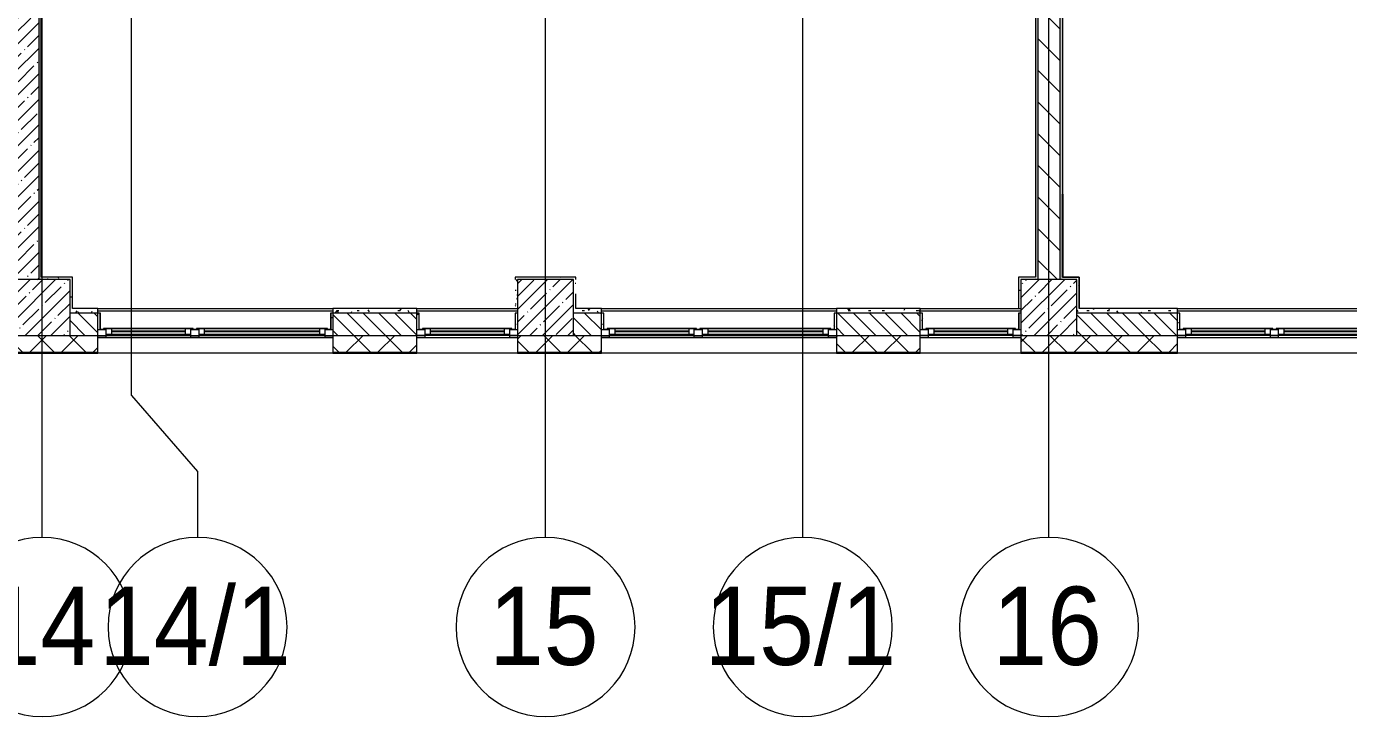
# Model space of a CAD drawing. Header units: millimetres. Extents: x -625 to 415037, y -3642 to 102118.
# Drawn here: x 336747 to 348565, y -3506 to 2662 of the extents above; entities that cross this region are included whole.
import ezdxf

# ---------------------------------------------------------------- set-up
doc = ezdxf.new("R2010")
doc.units = ezdxf.units.MM
for name, color, linetype, lineweight in [('A-GLAZ', 7, 'Continuous', 9), ('A-GLAZ-1', 7, 'Continuous', 5), ('A-WALL', 7, 'Continuous', 5), ('I-WALL', 7, 'Continuous', 5), ('S-COLS', 7, 'Continuous', 9), ('S-COLS-1', 7, 'Continuous', 5), ('Оси', 7, 'Continuous', 9), ('Оси-1', 7, 'Continuous', 20)]:
    doc.layers.add(name, color=color, linetype=linetype, lineweight=lineweight)
doc.layers.add('A-WALL-1', color=9, linetype='Continuous', lineweight=5, true_color=0x808080)
doc.layers.add('A-WALL-FNSH-1', color=9, linetype='Continuous', lineweight=5, true_color=0x808080)
doc.styles.add('Arial', font='arial.ttf', dxfattribs={"width": 0.9, "height": 700})
pattern_1 = [(45, (289227.4, 1e-08), (-141.42136, 141.42136), []), (135, (289227.4, 1e-08), (-141.42136, -141.42136), [])]
pattern_2 = [(0, (289227.4, 1e-08), (243.84, 60.96), [20.117, -162.763, 20.117, -162.763, -975.36]), (0, (289227.4, 1e-08), (243.84, 60.96), [-365.76, 20.117, -345.643, 20.117, -162.763, -426.72]), (0, (289227.4, 1e-08), (243.84, 60.96), [-914.4, 20.117, -101.803, 20.117, -284.683]), (120, (289318.84, 30.48), (-174.71291, 180.691634), [20.117, -162.763, 20.117, -162.763, -975.36]), (120, (289318.84, 30.48), (-174.71291, 180.691634), [-365.76, 20.117, -345.643, 20.117, -162.763, -426.72]), (120, (289318.84, 30.48), (-174.71291, 180.691634), [-914.4, 20.117, -101.803, 20.117, -284.683]), (240, (289349.32, 152.4), (-69.12709, -241.651634), [20.117, -162.763, 20.117, -162.763, -975.36]), (240, (289349.32, 152.4), (-69.12709, -241.651634), [-365.76, 20.117, -345.643, 20.117, -162.763, -426.72]), (240, (289349.32, 152.4), (-69.12709, -241.651634), [-914.4, 20.117, -101.803, 20.117, -284.683])]

# ---------------------------------------------------------------- blocks, each defined once
blk = doc.blocks.new('BSC_Колонна _Прямоугольная - 500х500-V520-Объем проектирования 3 этажа')
at = {"layer": 'S-COLS-1'}
h = blk.add_hatch(dxfattribs=at)
h.set_pattern_fill('FP_13', color=256, style=0, pattern_type=2)
h.set_pattern_definition([(45, (-47660, -150), (-114.04925, 114.04925), []), (45, (-47545.95, -150), (-114.04925, 114.04925), [201.613, -40.323, 6.706, -33.617])])
h.paths.add_polyline_path([(250, -250), (250, 250), (-250, 250), (-250, -250), (-168, -250)])
for p, q in [((250, 250), (-250, 250)), ((-250, 250), (-250, -250)), ((250, -250), (250, 250)), ((-250, -250), (250, -250))]:
    blk.add_line(p, q, dxfattribs=at)
blk = doc.blocks.new('BSC_Колонна _Прямоугольная - 500х500-V521-Объем проектирования 3 этажа')
at = {"layer": 'S-COLS-1'}
h = blk.add_hatch(dxfattribs=at)
h.set_pattern_fill('FP_14', color=256, style=0, pattern_type=2)
h.set_pattern_definition([(45, (-52160, -150), (-114.04925, 114.04925), []), (45, (-52045.95, -150), (-114.04925, 114.04925), [201.613, -40.323, 6.706, -33.617])])
h.paths.add_polyline_path([(-250, -250), (250, -250), (250, 250), (-250, 250), (-250, -50)])
for p, q in [((250, 250), (-250, 250)), ((-250, 250), (-250, -250)), ((250, -250), (250, 250)), ((-250, -250), (250, -250))]:
    blk.add_line(p, q, dxfattribs=at)
blk = doc.blocks.new('BSC_Колонна _Прямоугольная - 500х500-V533-Объем проектирования 3 этажа')
at = {"layer": 'S-COLS-1'}
h = blk.add_hatch(dxfattribs=at)
h.set_pattern_fill('FP_63', color=256, style=0, pattern_type=2)
h.set_pattern_definition([(45, (-56660, -150), (-114.04925, 114.04925), []), (45, (-56545.95, -150), (-114.04925, 114.04925), [201.613, -40.323, 6.706, -33.617])])
h.paths.add_polyline_path([(250, -250), (250, 250), (-250, 250), (-250, -250), (10, -250)])
for p, q in [((250, 250), (-250, 250)), ((-250, 250), (-250, -250)), ((250, -250), (250, 250)), ((-250, -250), (250, -250))]:
    blk.add_line(p, q, dxfattribs=at)
blk = doc.blocks.new('120_Окно_СКБ_2Ст - 120_Окно_СКБ_2Ст 3100х2500 _мал_створка слева_ 2-22446355-Объем проектирования 3 этажа')
at = {"layer": 'A-GLAZ'}
for p, q in [((-1550, -127), (-1550, -57)), ((-1550, -57), (-1480, -57)), ((-1480, -57), (-1480, -127)), ((650, -87), (-1480, -87)), ((-1480, -87), (-1480, -127)), ((-1430, -137), (-1430, -87)), ((600, -137), (600, -87)), ((650, -127), (650, -57)), ((650, -57), (720, -57)), ((650, -127), (650, -87)), ((720, -57), (720, -127)), ((1480, -87), (720, -87)), ((720, -87), (720, -127)), ((770, -137), (770, -87)), ((1430, -137), (1430, -87)), ((1480, -127), (1480, -57)), ((1480, -57), (1550, -57)), ((1480, -127), (1480, -87)), ((1550, -57), (1550, -127)), ((-1480, -127), (-1550, -127)), ((-1480, -127), (-1500, -127)), ((-1500, -127), (-1500, -137)), ((-1500, -137), (670, -137)), ((670, -137), (-1500, -137)), ((720, -127), (650, -127)), ((670, -127), (650, -127)), ((670, -137), (670, -127)), ((720, -127), (700, -127)), ((700, -127), (700, -137)), ((700, -137), (1500, -137)), ((1500, -137), (700, -137)), ((1550, -127), (1480, -127)), ((1500, -127), (1480, -127)), ((1500, -137), (1500, -127))]:
    blk.add_line(p, q, dxfattribs=at)
at = {"layer": 'A-GLAZ-1'}
for p, q in [((1550, -57), (-1550, -57)), ((-1430, -107), (600, -107)), ((600, -117), (-1430, -117)), ((770, -107), (1430, -107)), ((1430, -117), (770, -117)), ((-1530, -127), (-1500, -127)), ((670, -127), (700, -127)), ((1500, -127), (1530, -127))]:
    blk.add_line(p, q, dxfattribs=at)
blk = doc.blocks.new('120_Окно_СКБ_1Ст - 120_Окно_СКБ_1Ст 900х2500_h_-20664874-Объем проектирования 3 этажа')
at = {"layer": 'A-GLAZ'}
for p, q in [((-450, -127), (-450, -57)), ((-450, -57), (-380, -57)), ((-380, -57), (-380, -127)), ((380, -87), (-380, -87)), ((-380, -87), (-380, -127)), ((-330, -137), (-330, -87)), ((330, -137), (330, -87)), ((380, -127), (380, -57)), ((380, -57), (450, -57)), ((380, -127), (380, -87)), ((450, -57), (450, -127)), ((-380, -127), (-450, -127)), ((-380, -127), (-400, -127)), ((-400, -127), (-400, -137)), ((-400, -137), (400, -137)), ((400, -137), (-400, -137)), ((450, -127), (380, -127)), ((400, -127), (380, -127)), ((400, -137), (400, -127))]:
    blk.add_line(p, q, dxfattribs=at)
at = {"layer": 'A-GLAZ-1'}
for p, q in [((450, -57), (-450, -57)), ((-330, -107), (330, -107)), ((330, -117), (-330, -117)), ((-430, -127), (-400, -127)), ((400, -127), (430, -127))]:
    blk.add_line(p, q, dxfattribs=at)
blk = doc.blocks.new('120_Окно_СКБ_2Ст - 120_Окно_СКБ_2Ст 2100х2400 _мал створка справа_-22446225-Объем проектирования 3 этажа')
at = {"layer": 'A-GLAZ'}
for p, q in [((-1050, -127), (-1050, -57)), ((-1050, -57), (-980, -57)), ((-980, -57), (-980, -127)), ((150, -87), (-980, -87)), ((-980, -87), (-980, -127)), ((-930, -137), (-930, -87)), ((100, -137), (100, -87)), ((150, -127), (150, -57)), ((150, -57), (220, -57)), ((150, -127), (150, -87)), ((220, -57), (220, -127)), ((980, -87), (220, -87)), ((220, -87), (220, -127)), ((270, -137), (270, -87)), ((930, -137), (930, -87)), ((980, -127), (980, -57)), ((980, -57), (1050, -57)), ((980, -127), (980, -87)), ((1050, -57), (1050, -127)), ((-980, -127), (-1050, -127)), ((-980, -127), (-1000, -127)), ((-1000, -127), (-1000, -137)), ((-1000, -137), (170, -137)), ((170, -137), (-1000, -137)), ((220, -127), (150, -127)), ((170, -127), (150, -127)), ((170, -137), (170, -127)), ((220, -127), (200, -127)), ((200, -127), (200, -137)), ((200, -137), (1000, -137)), ((1000, -137), (200, -137)), ((1050, -127), (980, -127)), ((1000, -127), (980, -127)), ((1000, -137), (1000, -127))]:
    blk.add_line(p, q, dxfattribs=at)
at = {"layer": 'A-GLAZ-1'}
for p, q in [((1050, -57), (-1050, -57)), ((-930, -107), (100, -107)), ((100, -117), (-930, -117)), ((270, -107), (930, -107)), ((930, -117), (270, -117)), ((-1030, -127), (-1000, -127)), ((170, -127), (200, -127)), ((1000, -127), (1030, -127))]:
    blk.add_line(p, q, dxfattribs=at)
blk = doc.blocks.new('120_Окно_СКБ_2Ст - 120_Окно_СКБ_2Ст 2100х2400 _мал створка справа_-V543-Объем проектирования 3 этажа')
at = {"layer": 'A-GLAZ'}
for p, q in [((-1050, -127), (-1050, -57)), ((-1050, -57), (-980, -57)), ((-980, -57), (-980, -127)), ((150, -87), (-980, -87)), ((-980, -87), (-980, -127)), ((-930, -137), (-930, -87)), ((100, -137), (100, -87)), ((150, -127), (150, -57)), ((150, -57), (220, -57)), ((150, -127), (150, -87)), ((220, -57), (220, -127)), ((980, -87), (220, -87)), ((220, -87), (220, -127)), ((270, -137), (270, -87)), ((930, -137), (930, -87)), ((980, -127), (980, -57)), ((980, -57), (1050, -57)), ((980, -127), (980, -87)), ((1050, -57), (1050, -127)), ((-980, -127), (-1050, -127)), ((-980, -127), (-1000, -127)), ((-1000, -127), (-1000, -137)), ((-1000, -137), (170, -137)), ((170, -137), (-1000, -137)), ((220, -127), (150, -127)), ((170, -127), (150, -127)), ((170, -137), (170, -127)), ((220, -127), (200, -127)), ((200, -127), (200, -137)), ((200, -137), (1000, -137)), ((1000, -137), (200, -137)), ((1050, -127), (980, -127)), ((1000, -127), (980, -127)), ((1000, -137), (1000, -127))]:
    blk.add_line(p, q, dxfattribs=at)
at = {"layer": 'A-GLAZ-1'}
for p, q in [((1050, -57), (-1050, -57)), ((-930, -107), (100, -107)), ((100, -117), (-930, -117)), ((270, -107), (930, -107)), ((930, -117), (270, -117)), ((-1030, -127), (-1002, -127)), ((170, -127), (200, -127)), ((1000, -127), (1030, -127))]:
    blk.add_line(p, q, dxfattribs=at)
blk = doc.blocks.new('Ось сетки - D8-29747960-Объем проектирования 3 этажа')
at = {"layer": 'Оси-1'}
for start, end in [(360, 180), (180, 360)]:
    blk.add_arc((0, 0), 4, start, end, dxfattribs=at)

msp = doc.modelspace()

# ---------------------------------------------------------------- hatches: boundary and pattern name
at = {"layer": 'A-WALL'}
h = msp.add_hatch(dxfattribs=at)
h.set_pattern_fill('FP_2', color=256, style=0, pattern_type=2)
h.set_pattern_definition([(135, (289227.4, 1e-08), (-70.71068, -70.71068), [])])
h.paths.add_polyline_path([(354546, -100), (354637, -100), (354637, 100), (354387, 100), (354387, -100), (354528, -100)])
h.paths.add_polyline_path([(341887, -100), (341887, 100), (341637, 100), (341637, -100), (341887, -100)])
h.paths.add_polyline_path([(340237, -100), (340237, 100), (339487, 100), (339487, -100), (339983, -100)])
h.paths.add_polyline_path([(343987, -100), (344737, -100), (344737, 100), (343987, 100)])
h.paths.add_polyline_path([(352937, -100), (353487, -100), (353487, 100), (352937, 100)])
h.paths.add_polyline_path([(350837, -100), (350837, 100), (350637, 100), (350637, -100)])
h.paths.add_polyline_path([(330987, -100), (330987, 100), (330367, 100), (330367, -100)])
h.paths.add_polyline_path([(332137, -100), (332137, 100), (331887, 100), (331887, -100)])
h.paths.add_polyline_path([(347037, -100), (347037, 100), (346137, 100), (346137, -100), (346510, -100)])
h.paths.add_polyline_path([(332637, -100), (333537, -100), (333537, 100), (332637, 100), (332637, 95)])
h.paths.add_polyline_path([(337137, -100), (337387, -100), (337387, 100), (337137, 100)])
h.paths.add_polyline_path([(327767, -100), (327767, 100), (327717, 100), (327717, -100)])
h.paths.add_polyline_path([(327217, -100), (327217, 100), (326650, 100), (326650, -100), (326930, -100)])
h.paths.add_polyline_path([(325197, -100), (325750, -100), (325750, 100), (325197, 100), (325197, -48)])
h.paths.add_polyline_path([(315637, -100), (315637, 100), (315387, 100), (315387, -100)])
h.paths.add_polyline_path([(308587, -100), (309937, -100), (309937, 100), (308587, 100), (308587, -14)])
h.paths.add_polyline_path([(311737, -100), (311937, -100), (311937, 100), (311737, 100), (311737, -92)])
h.paths.add_polyline_path([(319037, -100), (319210, -100), (319210, 100), (319037, 100), (319037, -70)])
h.paths.add_polyline_path([(320110, -100), (321337, -100), (321337, 100), (320110, 100), (320110, -46)])
h.paths.add_polyline_path([(323097, -100), (323097, 100), (322837, 100), (322837, -100), (322857, -100)])
h.paths.add_polyline_path([(314787, -100), (314787, 100), (314037, 100), (314037, -100)])
h.paths.add_polyline_path([(311137, -100), (311137, 100), (310837, 100), (310837, -100)])
h.paths.add_polyline_path([(304087, -100), (304837, -100), (304837, 100), (304087, 100)])
h.paths.add_polyline_path([(305887, -100), (305887, 100), (305737, 100), (305737, -100)])
h.paths.add_polyline_path([(299587, -100), (300337, -100), (300337, 100), (299587, 100)])
h.paths.add_polyline_path([(301367, -100), (301387, -100), (301387, 100), (301237, 100), (301237, -100)])
h.paths.add_polyline_path([(296472, -100), (296887, -100), (296887, 100), (296057, 100), (296057, -100)])
h = msp.add_hatch(dxfattribs=at)
h.set_pattern_fill('FP_24', color=256, style=0, pattern_type=2)
h.set_pattern_definition(pattern_1)
h.paths.add_polyline_path([(343987, -250), (344737, -250), (344737, -100), (343987, -100), (343987, -118)])
h.paths.add_polyline_path([(345854, -250), (345854, -100), (345637, -100), (345637, -250)])
h.paths.add_polyline_path([(336720, -250), (337387, -250), (337387, -100), (336637, -100), (336637, -250)])
h.paths.add_polyline_path([(339487, -250), (340237, -250), (340237, -100), (339487, -100), (339487, -118)])
h.paths.add_polyline_path([(341137, -250), (341887, -250), (341887, -100), (341137, -100)])
h.paths.add_polyline_path([(332637, -250), (333537, -250), (333537, -100), (331887, -100), (331887, -250), (332369, -250)])
h.paths.add_polyline_path([(327497, -250), (328267, -250), (328267, -100), (326650, -100), (326650, -250), (327217, -250)])
h.paths.add_polyline_path([(330367, -250), (330987, -250), (330987, -100), (330367, -100), (330367, -118)])
h.paths.add_polyline_path([(322837, -250), (323097, -250), (323097, -100), (322237, -100), (322237, -250), (322579, -250)])
h.paths.add_polyline_path([(325298, -250), (325750, -250), (325750, -100), (325197, -100), (325197, -250)])
h.paths.add_polyline_path([(320110, -250), (321337, -250), (321337, -100), (320110, -100)])
h.paths.add_polyline_path([(319210, -250), (319210, -100), (318437, -100), (318437, -250), (319037, -250)])
h.paths.add_polyline_path([(311701, -250), (311937, -250), (311937, -100), (310837, -100), (310837, -250), (311137, -250)])
h.paths.add_polyline_path([(314037, -250), (315637, -250), (315637, -100), (314037, -100), (314037, -149)])
h.paths.add_polyline_path([(305737, -250), (306487, -250), (306487, -100), (305737, -100)])
h.paths.add_polyline_path([(309937, -250), (309937, -100), (308587, -100), (308587, -250)])
h.paths.add_polyline_path([(299735, -250), (300337, -250), (300337, -100), (299587, -100), (299587, -250)])
h.paths.add_polyline_path([(301387, -250), (301987, -250), (301987, -100), (301237, -100), (301237, -250)])
h.paths.add_polyline_path([(304837, -250), (304837, -100), (304087, -100), (304087, -250)])
h.paths.add_polyline_path([(296472, -250), (297487, -250), (297487, -100), (296057, -100), (296057, -250)])
h.paths.add_polyline_path([(289324, -250), (292957, -250), (292957, -100), (288967, -100), (288967, -250), (289117, -250)])
h = msp.add_hatch(dxfattribs=at)
h.set_pattern_fill('FP_24', color=256, style=0, pattern_type=2)
h.set_pattern_definition(pattern_1)
h.paths.add_polyline_path([(364707, -250), (364927, -250), (364927, -100), (360787, -100), (360787, -250), (363157, -250)])
h.paths.add_polyline_path([(359835, -250), (359887, -250), (359887, -100), (356287, -100), (356287, -250), (359563, -250)])
h.paths.add_polyline_path([(355137, -250), (355387, -250), (355387, -100), (354387, -100), (354387, -250), (354668, -250)])
h.paths.add_polyline_path([(352937, -250), (353487, -250), (353487, -100), (352937, -100), (352937, -118)])
h.paths.add_polyline_path([(350637, -250), (350837, -250), (350837, -100), (350137, -100), (350137, -250)])
h.paths.add_polyline_path([(346510, -250), (347037, -250), (347037, -100), (345854, -100), (345854, -250), (346137, -250)])
at = {"layer": 'I-WALL'}
h = msp.add_hatch(dxfattribs=at)
h.set_pattern_fill('FP_1', color=256, style=0, pattern_type=2)
h.set_pattern_definition([(45, (289227.4, 1e-08), (-114.04925, 114.04925), []), (45, (289341.45, 1e-08), (-114.04925, 114.04925), [201.612, -40.322, 6.706, -33.617])])
h.paths.add_polyline_path([(336637, 400), (336857, 400), (336857, 7400), (336637, 7400), (336637, 797)])
h = msp.add_hatch(dxfattribs=at)
h.set_pattern_fill('FP_191', color=256, style=0, pattern_type=2)
h.set_pattern_definition(pattern_2)
h.paths.add_polyline_path([(336857, 400), (336877, 424), (336877, 7380), (336857, 7380), (336857, 420)])
h.paths.add_polyline_path([(336877, 400), (336877, 420), (336857, 400)])
h = msp.add_hatch(dxfattribs=at)
h.set_pattern_fill('FP_23', color=256, style=0, pattern_type=2)
h.set_pattern_definition([(135, (289227.4, 1e-08), (-141.42136, -141.42136), [])])
h.paths.add_polyline_path([(345788, 400), (345988, 400), (345988, 7400), (345788, 7400), (345788, 400)])
h = msp.add_hatch(dxfattribs=at)
h.set_pattern_fill('FP_191', color=256, style=0, pattern_type=2)
h.set_pattern_definition(pattern_2)
h.paths.add_polyline_path([(346008, 400), (346008, 7379), (345988, 7380), (345988, 400)])
h = msp.add_hatch(dxfattribs=at)
h.set_pattern_fill('FP_191', color=256, style=0, pattern_type=2)
h.set_pattern_definition(pattern_2)
h.paths.add_polyline_path([(345788, 420), (345788, 7070), (345768, 7049), (345768, 421)])
h.paths.add_polyline_path([(345768, 7050), (345788, 7070), (345768, 7070)])
h = msp.add_hatch(dxfattribs=at)
h.set_pattern_fill('FP_191', color=256, style=0, pattern_type=2)
h.set_pattern_definition(pattern_2)
h.paths.add_polyline_path([(336877, 400), (337157, 400), (337157, 420), (336877, 420)])
h = msp.add_hatch(dxfattribs=at)
h.set_pattern_fill('FP_191', color=256, style=0, pattern_type=2)
h.set_pattern_definition(pattern_2)
h.paths.add_polyline_path([(337157, 100), (337157, 140), (337137, 100)])
h.paths.add_polyline_path([(337137, 100), (337157, 141), (337157, 400), (337137, 400), (337137, 117)])
h = msp.add_hatch(dxfattribs=at)
h.set_pattern_fill('FP_191', color=256, style=0, pattern_type=2)
h.set_pattern_definition(pattern_2)
h.paths.add_polyline_path([(341137, 140), (341137, 420), (341117, 420), (341117, 140)])
h = msp.add_hatch(dxfattribs=at)
h.set_pattern_fill('FP_191', color=256, style=0, pattern_type=2)
h.set_pattern_definition(pattern_2)
h.paths.add_polyline_path([(341657, 400), (341657, 420), (341137, 420), (341137, 400), (341637, 400)])
h = msp.add_hatch(dxfattribs=at)
h.set_pattern_fill('FP_191', color=256, style=0, pattern_type=2)
h.set_pattern_definition(pattern_2)
h.paths.add_polyline_path([(341657, 100), (341657, 140), (341637, 100)])
h.paths.add_polyline_path([(341637, 100), (341657, 141), (341657, 400), (341637, 400), (341637, 117)])
h = msp.add_hatch(dxfattribs=at)
h.set_pattern_fill('FP_191', color=256, style=0, pattern_type=2)
h.set_pattern_definition(pattern_2)
h.paths.add_polyline_path([(345637, 140), (345637, 420), (345617, 420), (345617, 141)])
h = msp.add_hatch(dxfattribs=at)
h.set_pattern_fill('FP_191', color=256, style=0, pattern_type=2)
h.set_pattern_definition(pattern_2)
h.paths.add_polyline_path([(345694, 400), (345788, 400), (345788, 420), (345637, 420), (345637, 400), (345644, 400)])
h = msp.add_hatch(dxfattribs=at)
h.set_pattern_fill('FP_191', color=256, style=0, pattern_type=2)
h.set_pattern_definition(pattern_2)
h.paths.add_polyline_path([(346137, 400), (346157, 400), (346157, 420), (346009, 420), (346009, 400)])
h = msp.add_hatch(dxfattribs=at)
h.set_pattern_fill('FP_191', color=256, style=0, pattern_type=2)
h.set_pattern_definition(pattern_2)
h.paths.add_polyline_path([(346137, 100), (346157, 141), (346157, 400), (346137, 400), (346137, 120)])
h.paths.add_polyline_path([(346157, 100), (346157, 140), (346137, 100)])
h = msp.add_hatch(dxfattribs=at)
h.set_pattern_fill('FP_191', color=256, style=0, pattern_type=2)
h.set_pattern_definition(pattern_2)
h.paths.add_polyline_path([(340237, 100), (340237, 140), (339487, 140), (339487, 100), (339983, 100)])
h.paths.add_polyline_path([(337157, 100), (337387, 100), (337387, 140), (337157, 140), (337157, 114)])
h = msp.add_hatch(dxfattribs=at)
h.set_pattern_fill('FP_191', color=256, style=0, pattern_type=2)
h.set_pattern_definition(pattern_2)
h.paths.add_polyline_path([(344737, 100), (344737, 140), (343987, 140), (343987, 100), (344334, 100)])
h.paths.add_polyline_path([(341657, 100), (341887, 100), (341887, 140), (341657, 140), (341657, 108)])
h = msp.add_hatch(dxfattribs=at)
h.set_pattern_fill('FP_191', color=256, style=0, pattern_type=2)
h.set_pattern_definition(pattern_2)
h.paths.add_polyline_path([(350117, 100), (350137, 100), (350137, 140), (350116, 140), (350116, 100)])
h.paths.add_polyline_path([(346510, 100), (347037, 100), (347037, 140), (346157, 140), (346157, 100)])
h = msp.add_hatch(dxfattribs=at)
h.set_pattern_fill('FP_191', color=256, style=0, pattern_type=2)
h.set_pattern_definition(pattern_2)
h.paths.add_polyline_path([(339487, -48), (339487, 100), (339467, 99), (339467, -48)])
h = msp.add_hatch(dxfattribs=at)
h.set_pattern_fill('FP_191', color=256, style=0, pattern_type=2)
h.set_pattern_definition(pattern_2)
h.paths.add_polyline_path([(340257, -48), (340257, 100), (340237, 100), (340237, -48)])
h = msp.add_hatch(dxfattribs=at)
h.set_pattern_fill('FP_191', color=256, style=0, pattern_type=2)
h.set_pattern_definition(pattern_2)
h.paths.add_polyline_path([(341137, -48), (341137, 100), (341117, 100), (341117, -48)])
h = msp.add_hatch(dxfattribs=at)
h.set_pattern_fill('FP_191', color=256, style=0, pattern_type=2)
h.set_pattern_definition(pattern_2)
h.paths.add_polyline_path([(341887, -48), (341907, -48), (341907, 100), (341887, 100), (341887, 7)])
h = msp.add_hatch(dxfattribs=at)
h.set_pattern_fill('FP_191', color=256, style=0, pattern_type=2)
h.set_pattern_definition(pattern_2)
h.paths.add_polyline_path([(343967, -48), (343987, -48), (343987, 100), (343967, 99), (343967, -38)])
h = msp.add_hatch(dxfattribs=at)
h.set_pattern_fill('FP_191', color=256, style=0, pattern_type=2)
h.set_pattern_definition(pattern_2)
h.paths.add_polyline_path([(344757, -48), (344757, 100), (344737, 100), (344737, -48)])
h = msp.add_hatch(dxfattribs=at)
h.set_pattern_fill('FP_191', color=256, style=0, pattern_type=2)
h.set_pattern_definition(pattern_2)
h.paths.add_polyline_path([(347057, -48), (347057, 100), (347037, 100), (347037, -48)])

# ---------------------------------------------------------------- linework, layer by layer
at = {"layer": 'A-WALL'}
for p, q in [((336857, 7400), (336857, 400)), ((345788, 7400), (345788, 400)), ((346008, 7380), (346008, 420)), ((345768, 7050), (345768, 420)), ((336877, 420), (336877, 421)), ((346008, 420), (346157, 420)), ((346157, 420), (346157, 140)), ((337157, 271), (337157, 140)), ((337407, 100), (337137, 100)), ((341907, 100), (341637, 100)), ((344757, 100), (343967, 100)), ((347057, 100), (346137, 100)), ((337137, -100), (340237, -100)), ((341637, -100), (344737, -100)), ((346137, -100), (347037, -100)), ((336637, -250), (337387, -250)), ((336637, -253), (337387, -253)), ((339487, -258), (337387, -258)), ((339487, -250), (340237, -250)), ((339487, -253), (340237, -253)), ((341137, -258), (340237, -258)), ((341137, -250), (341887, -250)), ((341137, -253), (341887, -253)), ((343987, -258), (341887, -258)), ((343987, -250), (344737, -250)), ((343987, -253), (344737, -253)), ((345637, -258), (344737, -258)), ((345637, -250), (347037, -250)), ((345637, -253), (347037, -253)), ((350137, -258), (347037, -258))]:
    msp.add_line(p, q, dxfattribs=at)
at = {"layer": 'A-WALL-1'}
for p, q in [((345988, 400), (345988, 7400)), ((341657, 140), (341657, 271)), ((337387, -250), (337387, 140)), ((339487, 140), (339487, -250)), ((340237, -250), (340237, 140)), ((341117, 140), (341137, 140)), ((341887, -250), (341887, 140)), ((341887, 140), (341887, 140)), ((343987, 140), (343987, -250)), ((344737, -250), (344737, 140)), ((345617, 140), (345637, 140)), ((347037, 140), (346157, 140)), ((347037, -250), (347037, 140)), ((337407, -48), (337407, 100)), ((340257, 100), (339467, 100)), ((339467, 100), (339467, -48)), ((340257, -48), (340257, 100)), ((341137, 100), (341117, 100)), ((341117, 100), (341117, -48)), ((341907, -48), (341907, 100)), ((343967, 100), (343967, -48)), ((344757, -48), (344757, 100)), ((345637, 100), (345617, 100)), ((345617, 100), (345617, -48)), ((347057, -48), (347057, 100)), ((337387, -48), (337407, -48)), ((339467, -48), (339487, -48)), ((340237, -48), (340257, -48)), ((341117, -48), (341137, -48)), ((341137, -100), (341137, -250)), ((341887, -48), (341907, -48)), ((343967, -48), (343987, -48)), ((344737, -48), (344757, -48)), ((345617, -48), (345637, -48)), ((345637, -100), (345637, -250)), ((347037, -48), (347057, -48))]:
    msp.add_line(p, q, dxfattribs=at)
at = {"layer": 'A-WALL-FNSH-1'}
for p, q in [((336878, 421), (336878, 7379)), ((346009, 7379), (346009, 1162)), ((345767, 7049), (345767, 421)), ((346010, 1202), (346009, 1202)), ((346010, 1162), (346010, 1202)), ((346009, 1162), (346010, 1162)), ((337158, 421), (336878, 421)), ((337158, 141), (337158, 421)), ((341658, 421), (341116, 421)), ((341116, 421), (341116, 400)), ((341116, 400), (341117, 400)), ((341657, 400), (341658, 400)), ((341658, 400), (341658, 421)), ((345767, 421), (345616, 421)), ((345616, 421), (345616, 141)), ((346158, 421), (346010, 421)), ((346158, 141), (346158, 421)), ((337387, 141), (337158, 141)), ((337387, 140), (337387, 141)), ((340237, 141), (339487, 141)), ((339487, 141), (339487, 140)), ((340237, 140), (340237, 141)), ((341887, 141), (341657, 141)), ((341887, 140), (341887, 141)), ((344737, 141), (343987, 141)), ((343987, 141), (343987, 140)), ((344737, 140), (344737, 141)), ((347037, 141), (346158, 141)), ((347037, 140), (347037, 141)), ((337408, 100), (337407, 100)), ((337408, -48), (337408, 100)), ((339467, 100), (339466, 100)), ((339466, 100), (339466, -48)), ((340258, 100), (340257, 100)), ((340258, -48), (340258, 100)), ((341117, 100), (341116, 100)), ((341116, 100), (341116, -48)), ((341908, 100), (341907, 100)), ((341908, -48), (341908, 100)), ((343967, 100), (343966, 100)), ((343966, 100), (343966, -48)), ((344758, 100), (344757, 100)), ((344758, -48), (344758, 100)), ((345617, 100), (345616, 100)), ((345616, 100), (345616, -48)), ((347058, 100), (347057, 100)), ((347058, -48), (347058, 100)), ((337407, -48), (337408, -48)), ((339466, -48), (339467, -48)), ((340257, -48), (340258, -48)), ((341116, -48), (341117, -48)), ((341907, -48), (341908, -48)), ((343966, -48), (343967, -48)), ((344757, -48), (344758, -48)), ((345616, -48), (345617, -48)), ((347057, -48), (347058, -48)), ((336637, -258), (337387, -258)), ((337387, -258), (337387, -250)), ((339487, -250), (339487, -258)), ((339487, -258), (340237, -258)), ((340237, -258), (340237, -250)), ((341137, -250), (341137, -258)), ((341137, -258), (341887, -258)), ((341887, -258), (341887, -250)), ((343987, -250), (343987, -258)), ((343987, -258), (344737, -258)), ((344737, -258), (344737, -250)), ((345637, -250), (345637, -258)), ((345637, -258), (347037, -258)), ((347037, -258), (347037, -250))]:
    msp.add_line(p, q, dxfattribs=at)
at = {"layer": 'I-WALL'}
for p, q in [((346009, 421), (346009, 1162)), ((346010, 1162), (346010, 421)), ((346009, 421), (346010, 421)), ((337387, 141), (339487, 141)), ((337387, 120), (339487, 120)), ((340237, 141), (341117, 141)), ((340237, 120), (341137, 120)), ((341887, 141), (343987, 141)), ((341887, 120), (343987, 120)), ((344737, 141), (345617, 141)), ((344737, 120), (345637, 120)), ((345617, 141), (345617, 140)), ((347037, 141), (350117, 141)), ((347037, 140), (350116, 140)), ((347037, 120), (350116, 120)), ((341137, -100), (340237, -100)), ((345637, -100), (344737, -100)), ((350137, -100), (347037, -100))]:
    msp.add_line(p, q, dxfattribs=at)
at = {"layer": 'Оси'}
for p, q in [((337687, -636), (337687, 4364)), ((336887, -1906), (336887, 3094)), ((341387, -1906), (341387, 3094)), ((343687, -1906), (343687, 3094)), ((345887, -1906), (345887, 3094)), ((337687, -636), (338277, -1316)), ((338277, -1316), (338277, -1906))]:
    msp.add_line(p, q, dxfattribs=at)

# ---------------------------------------------------------------- block references
at = {"layer": 'A-GLAZ', "color": 3, "rotation": 180}
for name, p in [('120_Окно_СКБ_2Ст - 120_Окно_СКБ_2Ст 2100х2400 _мал створка справа_-V543-Объем проектирования 3 этажа', (338437, -175)), ('120_Окно_СКБ_1Ст - 120_Окно_СКБ_1Ст 900х2500_h_-20664874-Объем проектирования 3 этажа', (340687, -175)), ('120_Окно_СКБ_2Ст - 120_Окно_СКБ_2Ст 2100х2400 _мал створка справа_-22446225-Объем проектирования 3 этажа', (342937, -175)), ('120_Окно_СКБ_1Ст - 120_Окно_СКБ_1Ст 900х2500_h_-20664874-Объем проектирования 3 этажа', (345187, -175)), ('120_Окно_СКБ_2Ст - 120_Окно_СКБ_2Ст 3100х2500 _мал_створка слева_ 2-22446355-Объем проектирования 3 этажа', (348587, -175))]:
    msp.add_blockref(name, p, dxfattribs=at)
at = {"layer": 'S-COLS'}
for name, p in [('BSC_Колонна _Прямоугольная - 500х500-V520-Объем проектирования 3 этажа', (336887, 150)), ('BSC_Колонна _Прямоугольная - 500х500-V521-Объем проектирования 3 этажа', (341387, 150)), ('BSC_Колонна _Прямоугольная - 500х500-V533-Объем проектирования 3 этажа', (345887, 150))]:
    msp.add_blockref(name, p, dxfattribs=at)
at = {"layer": 'Оси-1', "xscale": 199.9999999999999, "yscale": 199.9999999999999, "zscale": 199.9999999999999}
for p in [(336887, -2706), (338277, -2706), (341387, -2706), (343687, -2706), (345887, -2706)]:
    msp.add_blockref('Ось сетки - D8-29747960-Объем проектирования 3 этажа', p, dxfattribs=at)

# ---------------------------------------------------------------- texts
at = {"layer": 'Оси', "char_height": 700, "attachment_point": 1, "style": 'Arial'}
for s, insert, width in [('14', (336382, -2345), 1212.15), ('14/1', (337397, -2345), 2121.27), ('15', (340882, -2345), 1212.15), ('15/1', (342807, -2345), 2121.27), ('16', (345382, -2345), 1212.15)]:
    msp.add_mtext(s, dxfattribs=dict(at, insert=insert, width=width))

doc.saveas('drawing.dxf')
